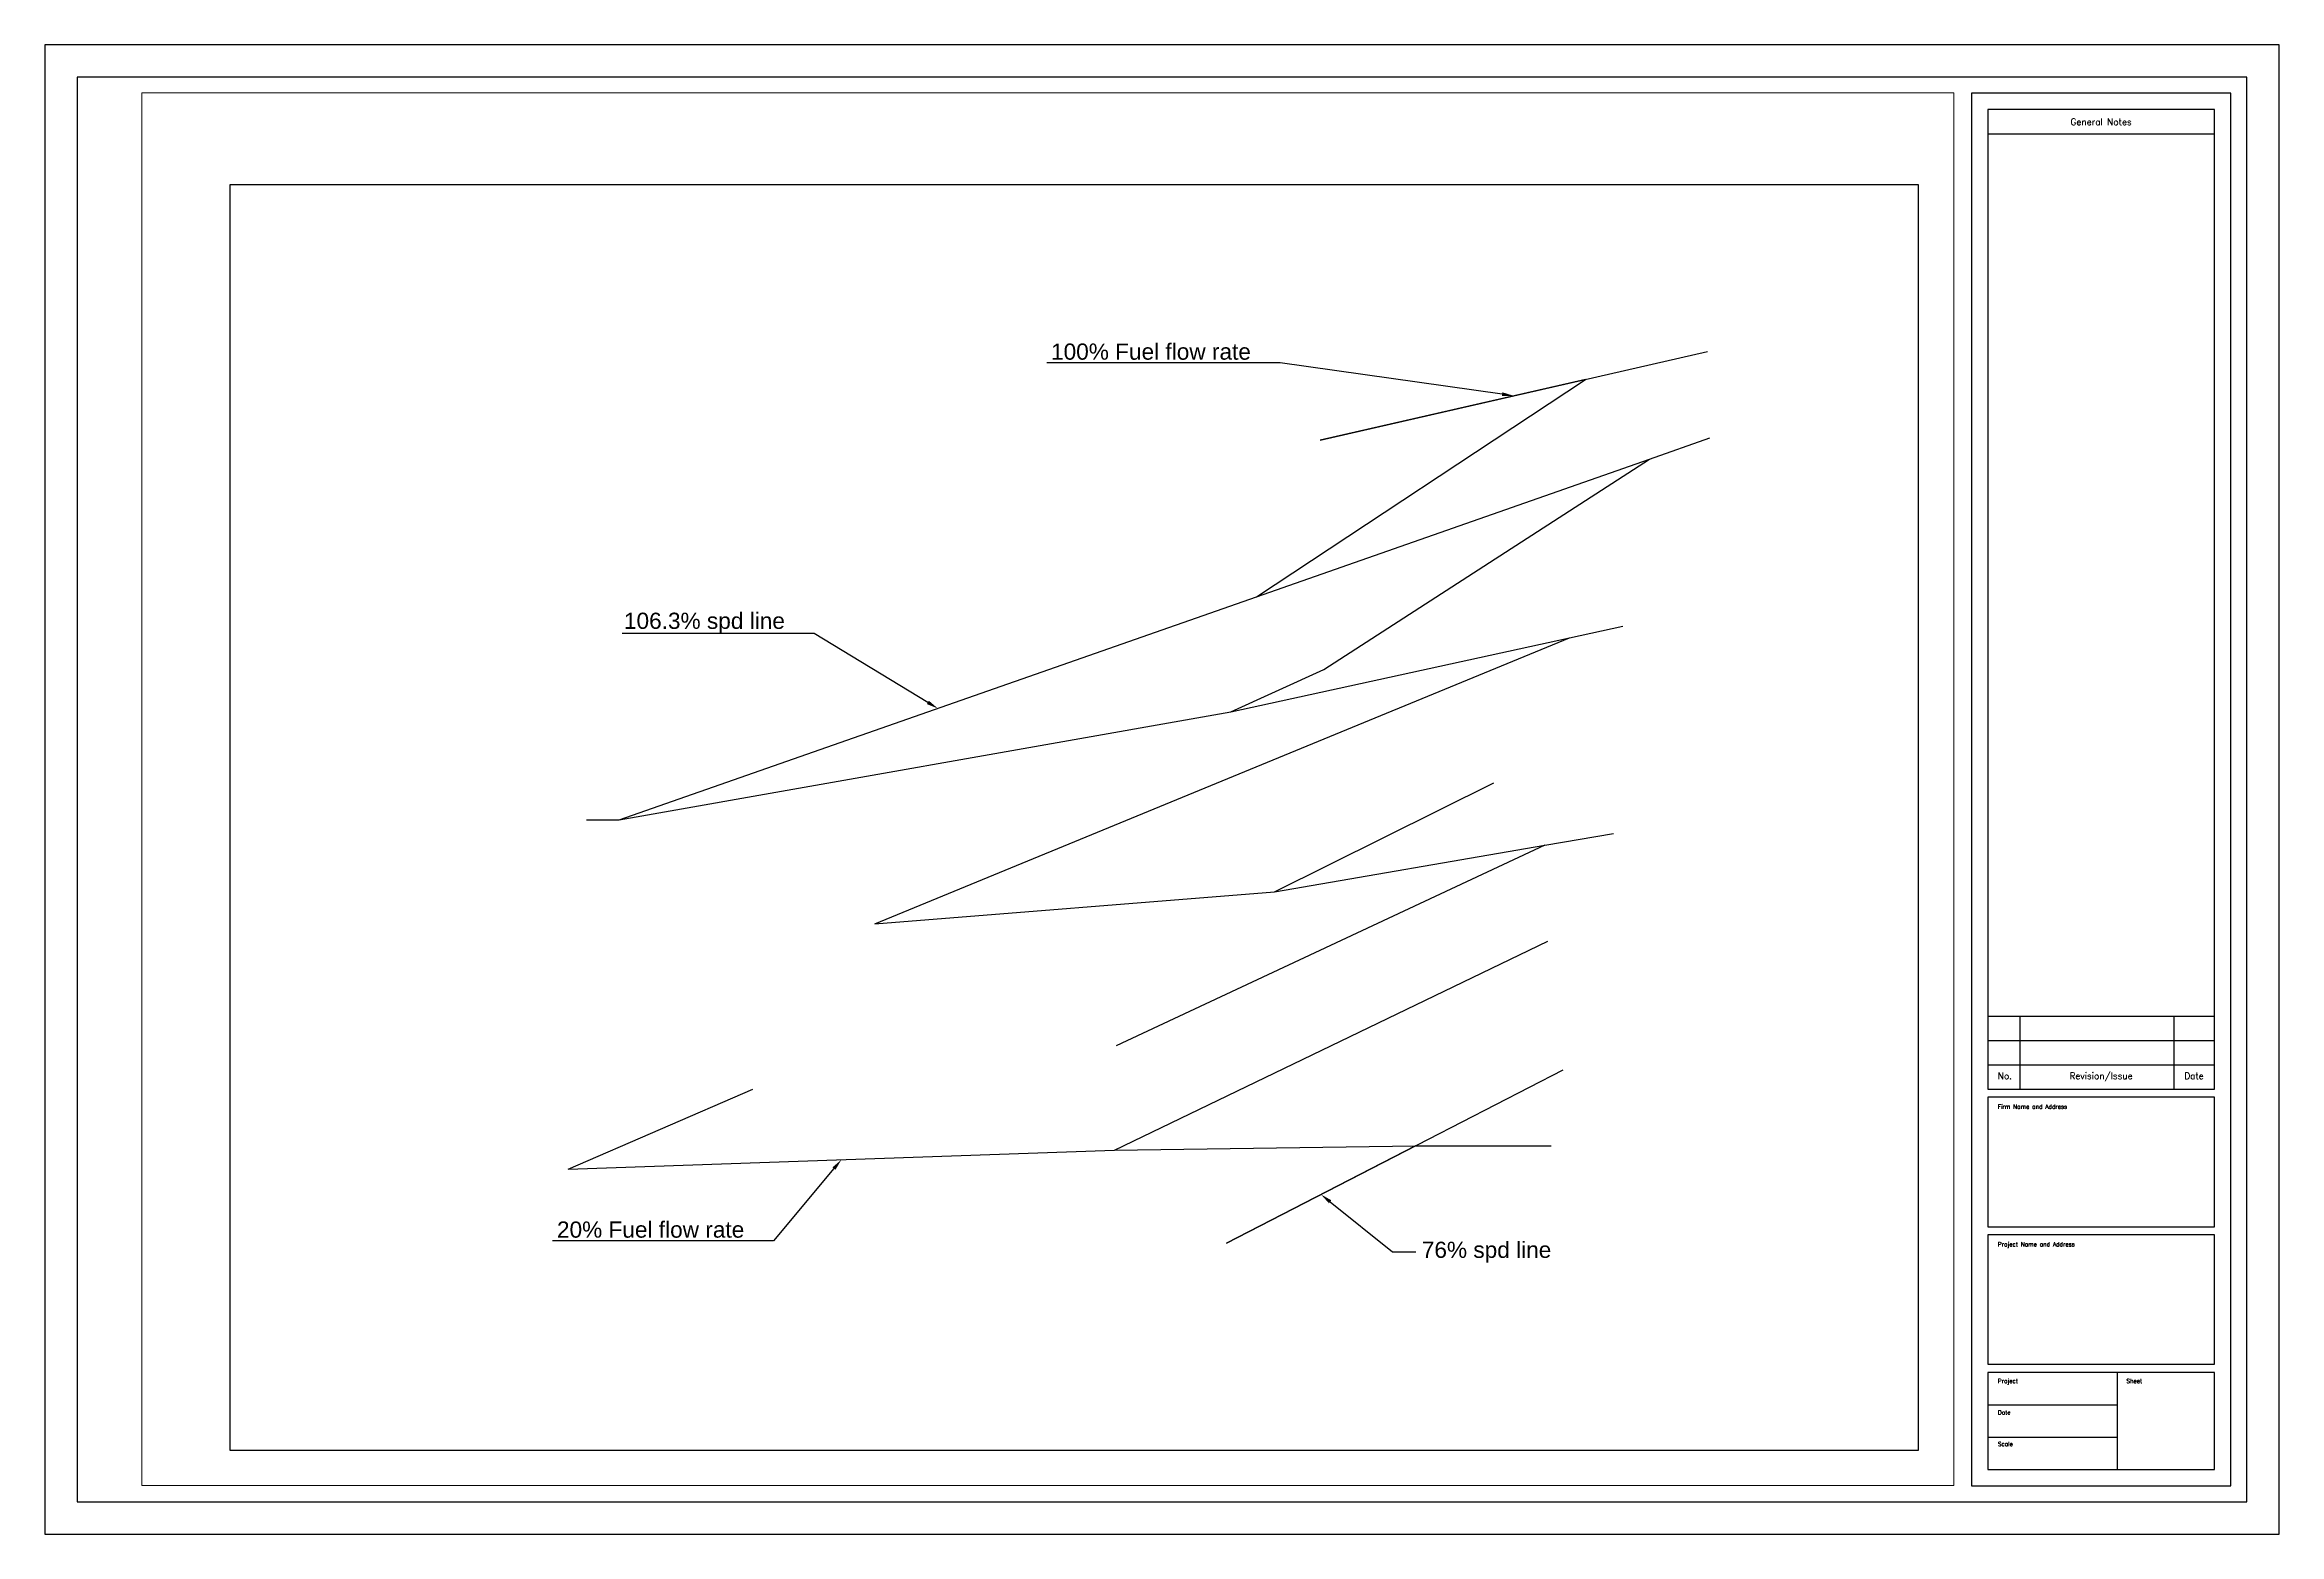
# Paper-space layout 'D-Size Layout' of a CAD drawing. Header units: inches. Extents: x 0 to 34.5, y 0 to 23.
import ezdxf
from ezdxf import colors
from ezdxf.entities.mleader import LeaderData, LeaderLine
from ezdxf.enums import TextEntityAlignment as Align
from ezdxf.math import Vec2, Vec3

# ---------------------------------------------------------------- set-up
doc = ezdxf.new("R2010")
doc.units = ezdxf.units.IN
doc.header["$LTSCALE"] = 48
doc.header["$MEASUREMENT"] = 0
doc.layers.add('Title Block', color=7, linetype='Continuous')
doc.layers.add('Viewport', color=5, linetype='Continuous')
doc.styles.add('Roman', font='romans')
doc.styles.get("Standard").update_dxf_attribs({"font": 'arial.ttf'})
picture_1 = doc.add_image_def('image1.png', size_in_pixel=(560, 420))

# ---------------------------------------------------------------- blocks, each defined once
blk = doc.blocks.new('Architectural Title Block')
for p, q in [((34.5, 23), (0, 23)), ((0, 23), (0, 0)), ((34.5, 0), (34.5, 23)), ((34, 22.5), (0.5, 22.5)), ((0.5, 22.5), (0.5, 0.5)), ((34, 0.5), (34, 22.5)), ((33.75, 22.25), (29.75, 22.25)), ((29.75, 22.25), (29.75, 0.75)), ((33.75, 0.75), (33.75, 22.25)), ((33.5, 22), (30, 22)), ((30, 22), (30, 6.875)), ((33.5, 6.875), (33.5, 22)), ((30, 21.625), (33.5, 21.625)), ((30, 8), (33.5, 8)), ((30.5, 6.875), (30.5, 8)), ((32.875, 6.875), (32.875, 8)), ((30, 7.625), (33.5, 7.625)), ((30, 7.25), (33.5, 7.25)), ((30, 6.875), (33.5, 6.875)), ((33.5, 6.75), (30, 6.75)), ((30, 6.75), (30, 4.75)), ((33.5, 4.75), (33.5, 6.75)), ((30, 4.75), (33.5, 4.75)), ((33.5, 4.625), (30, 4.625)), ((30, 4.625), (30, 2.625)), ((33.5, 2.625), (33.5, 4.625)), ((30, 2.625), (33.5, 2.625)), ((33.5, 2.5), (30, 2.5)), ((30, 2.5), (30, 1)), ((32, 1), (32, 2.5)), ((33.5, 1), (33.5, 2.5)), ((30, 2), (32, 2)), ((30, 1.5), (32, 1.5)), ((29.75, 0.75), (33.75, 0.75)), ((30, 1), (33.5, 1)), ((0.5, 0.5), (34, 0.5)), ((0, 0), (34.5, 0))]:
    blk.add_line(p, q)
at = {"style": 'Roman'}
for s, p in [('General Notes', (31.7483, 21.8078)), ('No.', (30.2636, 7.0784)), ('Revision/Issue', (31.7483, 7.0784)), ('Date', (33.1838, 7.0784))]:
    blk.add_text(s, height=0.1, dxfattribs=at).set_placement(p, align=Align.MIDDLE_CENTER)
for s, p in [('Firm Name and Address', (30.1554, 6.5711)), ('Project Name and Address', (30.1554, 4.4461)), ('Project', (30.1554, 2.3346)), ('Sheet', (32.1399, 2.3346)), ('Date', (30.1554, 1.8489)), ('Scale', (30.1554, 1.3632))]:
    blk.add_text(s, height=0.065, dxfattribs=at).set_placement(p)
at = {"color": 0, "style": 'Roman', "flags": 8}
for tag, p in [('FNAME', (-0.05, 6)), ('REVDATE', (-0.05, 3)), ('USER', (-0.05, 0))]:
    blk.add_attdef(tag, p, '', height=0.15, rotation=90, dxfattribs=at)

psp = doc.layouts.new('D-Size Layout')

# ---------------------------------------------------------------- linework, layer by layer
at = {"color": 1}
for p, q in [((19.692, 16.893), (25.67, 18.263)), ((24.775, 16.602), (25.708, 16.93)), ((18.711, 14.473), (24.775, 16.602)), ((18.314, 12.701), (23.541, 13.844)), ((23.541, 13.844), (24.364, 14.024)), ((8.868, 11.03), (18.314, 12.701)), ((23.16, 10.638), (24.222, 10.821)), ((18.987, 9.921), (23.16, 10.638)), ((12.817, 9.428), (18.987, 9.921)), ((8.084, 5.639), (16.519, 5.93)), ((16.519, 5.93), (21.163, 5.998)), ((21.163, 5.998), (23.258, 5.998))]:
    psp.add_line(p, q, dxfattribs=at)
at = {"color": 3}
for p, q in [((18.711, 14.473), (23.789, 17.832)), ((19.75, 13.351), (24.775, 16.602)), ((8.868, 11.03), (18.711, 14.473)), ((12.817, 9.428), (23.541, 13.844)), ((18.314, 12.701), (19.75, 13.351)), ((18.987, 9.921), (22.374, 11.602)), ((8.366, 11.03), (8.868, 11.03)), ((23.16, 10.638), (16.542, 7.544)), ((16.519, 5.93), (23.205, 9.159)), ((18.247, 4.495), (23.446, 7.173)), ((8.084, 5.639), (10.933, 6.872))]:
    psp.add_line(p, q, dxfattribs=at)
for p, q in [((23.789, 17.832), (19.692, 16.893)), ((21.163, 5.998), (18.247, 4.495))]:
    psp.add_line(p, q)

# ---------------------------------------------------------------- block references
at = {"layer": 'Title Block'}
psp.add_blockref('Architectural Title Block', (0, 0), dxfattribs=at)

# ---------------------------------------------------------------- pictures from other files: only their frames are drawn
image = psp.add_image(picture_1, insert=(2.865, 1.295), size_in_units=(26.06, 19.545))
image.dxf.flags = 7

# ---------------------------------------------------------------- leaders
ml = psp.add_multileader_mtext('Standard')
ml.set_content('100% Fuel flow rate', color=256)
ml.set_leader_properties()
ml.build(insert=Vec2(0, 0))
ml.multileader.update_dxf_attribs({"text_right_attachment_type": 6, "dogleg_length": 0.36, "arrow_head_size": 0.18})
ctx = ml.context
ctx.base_point, ctx.char_height, ctx.arrow_head_size, ctx.landing_gap_size, ctx.plane_origin = Vec3(15.499, 18.257), 0.25, 0.18, 0.09, Vec3(22.681, 17.578)
ctx.right_attachment, ctx.text_align_type = 6, 2
notes = []
notes.append((ctx, [(0, (1, 1, 0), (19.073, 18.086), (-1, 0), 0.36, [(0, [(22.681, 17.578)], 0, [])])]))
ctx.mtext.insert, ctx.mtext.alignment, ctx.mtext.flow_direction = Vec3(18.623, 18.386), 3, 5
ml = psp.add_multileader_mtext('Standard')
ml.set_content('106.3% spd line', color=256)
ml.set_leader_properties()
ml.build(insert=Vec2(0, 0))
ml.multileader.update_dxf_attribs({"text_right_attachment_type": 6, "dogleg_length": 0.36, "arrow_head_size": 0.18})
ctx = ml.context
ctx.base_point, ctx.char_height, ctx.arrow_head_size, ctx.landing_gap_size, ctx.plane_origin = Vec3(8.905, 14.07), 0.25, 0.18, 0.09, Vec3(13.79, 12.751)
ctx.right_attachment, ctx.text_align_type = 6, 2
notes.append((ctx, [(0, (1, 1, 0), (11.878, 13.91), (-1, 0), 0.36, [(0, [(13.79, 12.751)], 0, [])])]))
ctx.mtext.insert, ctx.mtext.alignment, ctx.mtext.flow_direction = Vec3(11.428, 14.23), 3, 5
ml = psp.add_multileader_mtext('Standard')
ml.set_content('20% Fuel flow rate', color=256)
ml.set_leader_properties()
ml.build(insert=Vec2(0, 0))
ml.multileader.update_dxf_attribs({"text_right_attachment_type": 6, "dogleg_length": 0.36, "arrow_head_size": 0.18})
ctx = ml.context
ctx.base_point, ctx.char_height, ctx.arrow_head_size, ctx.landing_gap_size, ctx.plane_origin = Vec3(7.843, 4.7), 0.25, 0.18, 0.09, Vec3(12.301, 5.785)
ctx.right_attachment, ctx.text_align_type = 6, 2
notes.append((ctx, [(0, (1, 1, 0), (11.251, 4.53), (-1, 0), 0.36, [(0, [(12.301, 5.785)], 0, [])])]))
ctx.mtext.insert, ctx.mtext.alignment, ctx.mtext.flow_direction = Vec3(10.801, 4.83), 3, 5
ml = psp.add_multileader_mtext('Standard')
ml.set_content('76% spd line', color=256)
ml.set_leader_properties()
ml.build(insert=Vec2(0, 0))
ml.multileader.update_dxf_attribs({"text_right_attachment_type": 6, "dogleg_length": 0.36, "arrow_head_size": 0.18})
ctx = ml.context
ctx.base_point, ctx.char_height, ctx.arrow_head_size, ctx.landing_gap_size, ctx.plane_origin = Vec3(21.171, 4.359), 0.25, 0.18, 0.09, Vec3(19.705, 5.247)
ctx.right_attachment = 6
notes.append((ctx, [(0, (1, 1, 0), (20.811, 4.359), (1, 0), 0.36, [(0, [(19.705, 5.247)], 0, [])])]))
ctx.mtext.insert, ctx.mtext.flow_direction = Vec3(21.261, 4.518), 5
for ctx, leaders in notes:
    for number, flags, end, landing, length, lines in leaders:
        leader = LeaderData()
        leader.index, (leader.has_last_leader_line, leader.has_dogleg_vector, leader.attachment_direction) = number, flags
        leader.last_leader_point, leader.dogleg_vector, leader.dogleg_length = Vec3(end), Vec3(landing), length
        for number, points, colour, breaks in lines:
            line = LeaderLine()
            line.index, line.vertices, line.color, line.breaks = number, Vec3.list(points), colors.encode_raw_color(colour), breaks
            leader.lines.append(line)
        ctx.leaders.append(leader)

# ---------------------------------------------------------------- viewports
at = {"layer": 'Viewport'}
psp.add_viewport(center=(15.488, 11.505), size=(27.976, 21.4991), view_center_point=(605.967, 465.994), view_height=1031.95692, dxfattribs=at)

doc.saveas('drawing.dxf')
